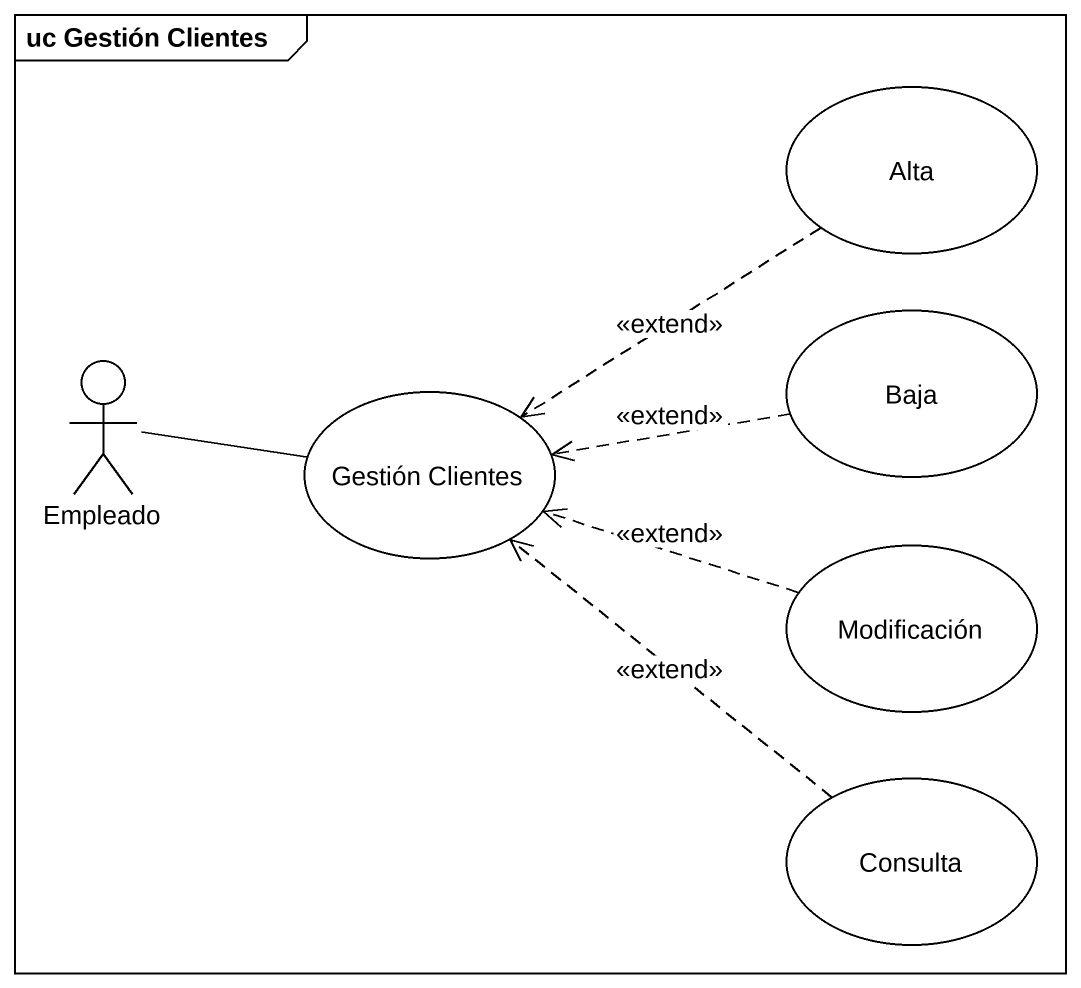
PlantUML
@startuml
mainframe uc Gestión Clientes
usecase Alta
actor Empleado
usecase "Gestión Clientes" as Gestión_Clientes
usecase Baja
usecase Modificación
usecase Consulta
Alta ..> Gestión_Clientes : <<extend>>
Empleado -right- Gestión_Clientes
Baja .left.> Gestión_Clientes : <<extend>>
Modificación .left.> Gestión_Clientes : <<extend>>
Consulta .up.> Gestión_Clientes : <<extend>>
@enduml
